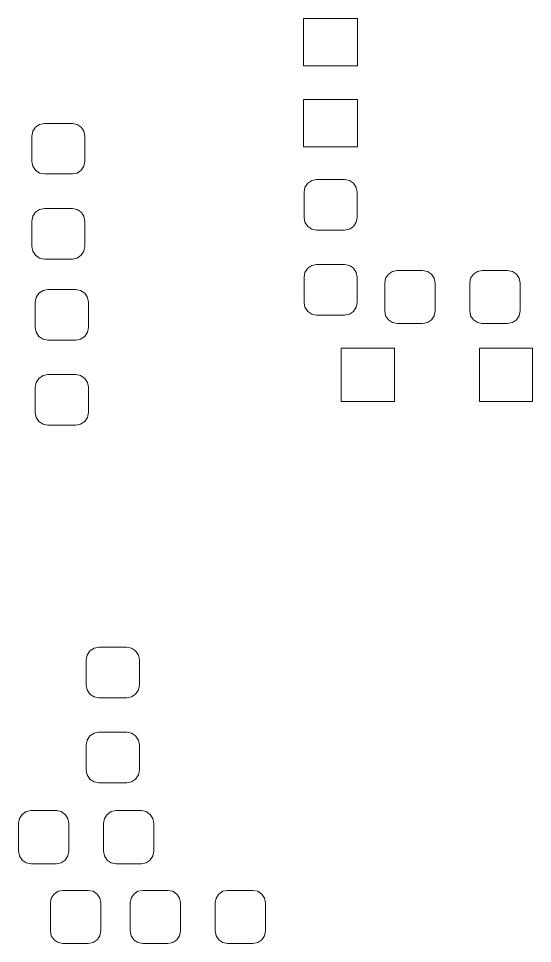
# Model space of a CAD drawing. Header units: millimetres. Extents: x -50 to 46, y -112 to 132.
# Drawn here: x -29.35 to -19.68, y -50.39 to -32.98 of the extents above; entities that cross this region are included whole.
import ezdxf

# ---------------------------------------------------------------- set-up
doc = ezdxf.new("R2010")
doc.units = ezdxf.units.MM
doc.header["$MEASUREMENT"] = 0
doc.layers.add('Layer 1', color=7, linetype='Continuous')

msp = doc.modelspace()

# ---------------------------------------------------------------- linework, layer by layer
at = {"layer": 'Layer 1', "lineweight": 9}
for points, knots in [([(-22.9694, -33.8688), (-22.9694, -33.8688), (-23.9854, -33.8688), (-23.9854, -33.8688), (-23.9854, -33.8688), (-23.9854, -33.8688), (-23.9854, -32.9798), (-23.9854, -32.9798), (-23.9854, -32.9798), (-23.9854, -32.9798), (-22.9694, -32.9798), (-22.9694, -32.9798), (-22.9694, -32.9798), (-22.9694, -32.9798), (-22.9694, -33.8688), (-22.9694, -33.8688)], [0, 0, 0, 0, 0.2, 0.2, 0.2, 0.2, 0.4, 0.4, 0.4, 0.4, 0.6, 0.6, 0.6, 0.6, 1, 1, 1, 1]), ([(-22.9694, -35.3928), (-22.9694, -35.3928), (-23.9854, -35.3928), (-23.9854, -35.3928), (-23.9854, -35.3928), (-23.9854, -35.3928), (-23.9854, -34.5038), (-23.9854, -34.5038), (-23.9854, -34.5038), (-23.9854, -34.5038), (-22.9694, -34.5038), (-22.9694, -34.5038), (-22.9694, -34.5038), (-22.9694, -34.5038), (-22.9694, -35.3928), (-22.9694, -35.3928)], [0, 0, 0, 0, 0.2, 0.2, 0.2, 0.2, 0.4, 0.4, 0.4, 0.4, 0.6, 0.6, 0.6, 0.6, 1, 1, 1, 1]), ([(-28.3388, -34.9559), (-28.3388, -34.9559), (-28.2479, -34.974), (-28.2479, -34.974), (-28.2479, -34.974), (-28.2479, -34.974), (-28.1709, -35.0255), (-28.1709, -35.0255), (-28.1709, -35.0255), (-28.1709, -35.0255), (-28.1194, -35.1025), (-28.1194, -35.1025), (-28.1194, -35.1025), (-28.1194, -35.1025), (-28.1013, -35.1934), (-28.1013, -35.1934), (-28.1013, -35.1934), (-28.1013, -35.1934), (-28.1013, -35.6684), (-28.1013, -35.6684), (-28.1013, -35.6684), (-28.1013, -35.6684), (-28.1194, -35.7593), (-28.1194, -35.7593), (-28.1194, -35.7593), (-28.1194, -35.7593), (-28.1709, -35.8363), (-28.1709, -35.8363), (-28.1709, -35.8363), (-28.1709, -35.8363), (-28.2479, -35.8878), (-28.2479, -35.8878), (-28.2479, -35.8878), (-28.2479, -35.8878), (-28.3388, -35.9059), (-28.3388, -35.9059), (-28.3388, -35.9059), (-28.3388, -35.9059), (-28.8638, -35.9059), (-28.8638, -35.9059), (-28.8638, -35.9059), (-28.8638, -35.9059), (-28.9547, -35.8878), (-28.9547, -35.8878), (-28.9547, -35.8878), (-28.9547, -35.8878), (-29.0317, -35.8363), (-29.0317, -35.8363), (-29.0317, -35.8363), (-29.0317, -35.8363), (-29.0832, -35.7593), (-29.0832, -35.7593), (-29.0832, -35.7593), (-29.0832, -35.7593), (-29.1013, -35.6684), (-29.1013, -35.6684), (-29.1013, -35.6684), (-29.1013, -35.6684), (-29.1013, -35.1934), (-29.1013, -35.1934), (-29.1013, -35.1934), (-29.1013, -35.1934), (-29.0832, -35.1025), (-29.0832, -35.1025), (-29.0832, -35.1025), (-29.0832, -35.1025), (-29.0317, -35.0255), (-29.0317, -35.0255), (-29.0317, -35.0255), (-29.0317, -35.0255), (-28.9547, -34.974), (-28.9547, -34.974), (-28.9547, -34.974), (-28.9547, -34.974), (-28.8638, -34.9559), (-28.8638, -34.9559), (-28.8638, -34.9559), (-28.8638, -34.9559), (-28.3388, -34.9559), (-28.3388, -34.9559)], [0, 0, 0, 0, 0.047619, 0.047619, 0.047619, 0.047619, 0.0952381, 0.0952381, 0.0952381, 0.0952381, 0.1428571, 0.1428571, 0.1428571, 0.1428571, 0.1904762, 0.1904762, 0.1904762, 0.1904762, 0.2380952, 0.2380952, 0.2380952, 0.2380952, 0.2857143, 0.2857143, 0.2857143, 0.2857143, 0.3333333, 0.3333333, 0.3333333, 0.3333333, 0.3809524, 0.3809524, 0.3809524, 0.3809524, 0.4285714, 0.4285714, 0.4285714, 0.4285714, 0.4761905, 0.4761905, 0.4761905, 0.4761905, 0.5238095, 0.5238095, 0.5238095, 0.5238095, 0.5714286, 0.5714286, 0.5714286, 0.5714286, 0.6190476, 0.6190476, 0.6190476, 0.6190476, 0.6666667, 0.6666667, 0.6666667, 0.6666667, 0.7142857, 0.7142857, 0.7142857, 0.7142857, 0.7619048, 0.7619048, 0.7619048, 0.7619048, 0.8095238, 0.8095238, 0.8095238, 0.8095238, 0.8571429, 0.8571429, 0.8571429, 0.8571429, 0.9047619, 0.9047619, 0.9047619, 0.9047619, 1, 1, 1, 1]), ([(-23.2149, -36.0113), (-23.2149, -36.0113), (-23.124, -36.0294), (-23.124, -36.0294), (-23.124, -36.0294), (-23.124, -36.0294), (-23.047, -36.0809), (-23.047, -36.0809), (-23.047, -36.0809), (-23.047, -36.0809), (-22.9955, -36.1579), (-22.9955, -36.1579), (-22.9955, -36.1579), (-22.9955, -36.1579), (-22.9774, -36.2488), (-22.9774, -36.2488), (-22.9774, -36.2488), (-22.9774, -36.2488), (-22.9774, -36.7238), (-22.9774, -36.7238), (-22.9774, -36.7238), (-22.9774, -36.7238), (-22.9955, -36.8147), (-22.9955, -36.8147), (-22.9955, -36.8147), (-22.9955, -36.8147), (-23.047, -36.8917), (-23.047, -36.8917), (-23.047, -36.8917), (-23.047, -36.8917), (-23.124, -36.9432), (-23.124, -36.9432), (-23.124, -36.9432), (-23.124, -36.9432), (-23.2149, -36.9613), (-23.2149, -36.9613), (-23.2149, -36.9613), (-23.2149, -36.9613), (-23.7399, -36.9613), (-23.7399, -36.9613), (-23.7399, -36.9613), (-23.7399, -36.9613), (-23.8308, -36.9432), (-23.8308, -36.9432), (-23.8308, -36.9432), (-23.8308, -36.9432), (-23.9078, -36.8917), (-23.9078, -36.8917), (-23.9078, -36.8917), (-23.9078, -36.8917), (-23.9593, -36.8147), (-23.9593, -36.8147), (-23.9593, -36.8147), (-23.9593, -36.8147), (-23.9774, -36.7238), (-23.9774, -36.7238), (-23.9774, -36.7238), (-23.9774, -36.7238), (-23.9774, -36.2488), (-23.9774, -36.2488), (-23.9774, -36.2488), (-23.9774, -36.2488), (-23.9593, -36.1579), (-23.9593, -36.1579), (-23.9593, -36.1579), (-23.9593, -36.1579), (-23.9078, -36.0809), (-23.9078, -36.0809), (-23.9078, -36.0809), (-23.9078, -36.0809), (-23.8308, -36.0294), (-23.8308, -36.0294), (-23.8308, -36.0294), (-23.8308, -36.0294), (-23.7399, -36.0113), (-23.7399, -36.0113), (-23.7399, -36.0113), (-23.7399, -36.0113), (-23.2149, -36.0113), (-23.2149, -36.0113)], [0, 0, 0, 0, 0.047619, 0.047619, 0.047619, 0.047619, 0.0952381, 0.0952381, 0.0952381, 0.0952381, 0.1428571, 0.1428571, 0.1428571, 0.1428571, 0.1904762, 0.1904762, 0.1904762, 0.1904762, 0.2380952, 0.2380952, 0.2380952, 0.2380952, 0.2857143, 0.2857143, 0.2857143, 0.2857143, 0.3333333, 0.3333333, 0.3333333, 0.3333333, 0.3809524, 0.3809524, 0.3809524, 0.3809524, 0.4285714, 0.4285714, 0.4285714, 0.4285714, 0.4761905, 0.4761905, 0.4761905, 0.4761905, 0.5238095, 0.5238095, 0.5238095, 0.5238095, 0.5714286, 0.5714286, 0.5714286, 0.5714286, 0.6190476, 0.6190476, 0.6190476, 0.6190476, 0.6666667, 0.6666667, 0.6666667, 0.6666667, 0.7142857, 0.7142857, 0.7142857, 0.7142857, 0.7619048, 0.7619048, 0.7619048, 0.7619048, 0.8095238, 0.8095238, 0.8095238, 0.8095238, 0.8571429, 0.8571429, 0.8571429, 0.8571429, 0.9047619, 0.9047619, 0.9047619, 0.9047619, 1, 1, 1, 1]), ([(-28.3388, -36.5559), (-28.3388, -36.5559), (-28.2479, -36.574), (-28.2479, -36.574), (-28.2479, -36.574), (-28.2479, -36.574), (-28.1709, -36.6255), (-28.1709, -36.6255), (-28.1709, -36.6255), (-28.1709, -36.6255), (-28.1194, -36.7025), (-28.1194, -36.7025), (-28.1194, -36.7025), (-28.1194, -36.7025), (-28.1013, -36.7934), (-28.1013, -36.7934), (-28.1013, -36.7934), (-28.1013, -36.7934), (-28.1013, -37.2684), (-28.1013, -37.2684), (-28.1013, -37.2684), (-28.1013, -37.2684), (-28.1194, -37.3593), (-28.1194, -37.3593), (-28.1194, -37.3593), (-28.1194, -37.3593), (-28.1709, -37.4363), (-28.1709, -37.4363), (-28.1709, -37.4363), (-28.1709, -37.4363), (-28.2479, -37.4878), (-28.2479, -37.4878), (-28.2479, -37.4878), (-28.2479, -37.4878), (-28.3388, -37.5059), (-28.3388, -37.5059), (-28.3388, -37.5059), (-28.3388, -37.5059), (-28.8638, -37.5059), (-28.8638, -37.5059), (-28.8638, -37.5059), (-28.8638, -37.5059), (-28.9547, -37.4878), (-28.9547, -37.4878), (-28.9547, -37.4878), (-28.9547, -37.4878), (-29.0317, -37.4363), (-29.0317, -37.4363), (-29.0317, -37.4363), (-29.0317, -37.4363), (-29.0832, -37.3593), (-29.0832, -37.3593), (-29.0832, -37.3593), (-29.0832, -37.3593), (-29.1013, -37.2684), (-29.1013, -37.2684), (-29.1013, -37.2684), (-29.1013, -37.2684), (-29.1013, -36.7934), (-29.1013, -36.7934), (-29.1013, -36.7934), (-29.1013, -36.7934), (-29.0832, -36.7025), (-29.0832, -36.7025), (-29.0832, -36.7025), (-29.0832, -36.7025), (-29.0317, -36.6255), (-29.0317, -36.6255), (-29.0317, -36.6255), (-29.0317, -36.6255), (-28.9547, -36.574), (-28.9547, -36.574), (-28.9547, -36.574), (-28.9547, -36.574), (-28.8638, -36.5559), (-28.8638, -36.5559), (-28.8638, -36.5559), (-28.8638, -36.5559), (-28.3388, -36.5559), (-28.3388, -36.5559)], [0, 0, 0, 0, 0.047619, 0.047619, 0.047619, 0.047619, 0.0952381, 0.0952381, 0.0952381, 0.0952381, 0.1428571, 0.1428571, 0.1428571, 0.1428571, 0.1904762, 0.1904762, 0.1904762, 0.1904762, 0.2380952, 0.2380952, 0.2380952, 0.2380952, 0.2857143, 0.2857143, 0.2857143, 0.2857143, 0.3333333, 0.3333333, 0.3333333, 0.3333333, 0.3809524, 0.3809524, 0.3809524, 0.3809524, 0.4285714, 0.4285714, 0.4285714, 0.4285714, 0.4761905, 0.4761905, 0.4761905, 0.4761905, 0.5238095, 0.5238095, 0.5238095, 0.5238095, 0.5714286, 0.5714286, 0.5714286, 0.5714286, 0.6190476, 0.6190476, 0.6190476, 0.6190476, 0.6666667, 0.6666667, 0.6666667, 0.6666667, 0.7142857, 0.7142857, 0.7142857, 0.7142857, 0.7619048, 0.7619048, 0.7619048, 0.7619048, 0.8095238, 0.8095238, 0.8095238, 0.8095238, 0.8571429, 0.8571429, 0.8571429, 0.8571429, 0.9047619, 0.9047619, 0.9047619, 0.9047619, 1, 1, 1, 1]), ([(-23.2149, -37.6113), (-23.2149, -37.6113), (-23.124, -37.6294), (-23.124, -37.6294), (-23.124, -37.6294), (-23.124, -37.6294), (-23.047, -37.6809), (-23.047, -37.6809), (-23.047, -37.6809), (-23.047, -37.6809), (-22.9955, -37.7579), (-22.9955, -37.7579), (-22.9955, -37.7579), (-22.9955, -37.7579), (-22.9774, -37.8488), (-22.9774, -37.8488), (-22.9774, -37.8488), (-22.9774, -37.8488), (-22.9774, -38.3238), (-22.9774, -38.3238), (-22.9774, -38.3238), (-22.9774, -38.3238), (-22.9955, -38.4147), (-22.9955, -38.4147), (-22.9955, -38.4147), (-22.9955, -38.4147), (-23.047, -38.4917), (-23.047, -38.4917), (-23.047, -38.4917), (-23.047, -38.4917), (-23.124, -38.5432), (-23.124, -38.5432), (-23.124, -38.5432), (-23.124, -38.5432), (-23.2149, -38.5613), (-23.2149, -38.5613), (-23.2149, -38.5613), (-23.2149, -38.5613), (-23.7399, -38.5613), (-23.7399, -38.5613), (-23.7399, -38.5613), (-23.7399, -38.5613), (-23.8308, -38.5432), (-23.8308, -38.5432), (-23.8308, -38.5432), (-23.8308, -38.5432), (-23.9078, -38.4917), (-23.9078, -38.4917), (-23.9078, -38.4917), (-23.9078, -38.4917), (-23.9593, -38.4147), (-23.9593, -38.4147), (-23.9593, -38.4147), (-23.9593, -38.4147), (-23.9774, -38.3238), (-23.9774, -38.3238), (-23.9774, -38.3238), (-23.9774, -38.3238), (-23.9774, -37.8488), (-23.9774, -37.8488), (-23.9774, -37.8488), (-23.9774, -37.8488), (-23.9593, -37.7579), (-23.9593, -37.7579), (-23.9593, -37.7579), (-23.9593, -37.7579), (-23.9078, -37.6809), (-23.9078, -37.6809), (-23.9078, -37.6809), (-23.9078, -37.6809), (-23.8308, -37.6294), (-23.8308, -37.6294), (-23.8308, -37.6294), (-23.8308, -37.6294), (-23.7399, -37.6113), (-23.7399, -37.6113), (-23.7399, -37.6113), (-23.7399, -37.6113), (-23.2149, -37.6113), (-23.2149, -37.6113)], [0, 0, 0, 0, 0.047619, 0.047619, 0.047619, 0.047619, 0.0952381, 0.0952381, 0.0952381, 0.0952381, 0.1428571, 0.1428571, 0.1428571, 0.1428571, 0.1904762, 0.1904762, 0.1904762, 0.1904762, 0.2380952, 0.2380952, 0.2380952, 0.2380952, 0.2857143, 0.2857143, 0.2857143, 0.2857143, 0.3333333, 0.3333333, 0.3333333, 0.3333333, 0.3809524, 0.3809524, 0.3809524, 0.3809524, 0.4285714, 0.4285714, 0.4285714, 0.4285714, 0.4761905, 0.4761905, 0.4761905, 0.4761905, 0.5238095, 0.5238095, 0.5238095, 0.5238095, 0.5714286, 0.5714286, 0.5714286, 0.5714286, 0.6190476, 0.6190476, 0.6190476, 0.6190476, 0.6666667, 0.6666667, 0.6666667, 0.6666667, 0.7142857, 0.7142857, 0.7142857, 0.7142857, 0.7619048, 0.7619048, 0.7619048, 0.7619048, 0.8095238, 0.8095238, 0.8095238, 0.8095238, 0.8571429, 0.8571429, 0.8571429, 0.8571429, 0.9047619, 0.9047619, 0.9047619, 0.9047619, 1, 1, 1, 1]), ([(-22.459, -37.9577), (-22.459, -37.9577), (-22.4409, -37.8668), (-22.4409, -37.8668), (-22.4409, -37.8668), (-22.4409, -37.8668), (-22.3894, -37.7898), (-22.3894, -37.7898), (-22.3894, -37.7898), (-22.3894, -37.7898), (-22.3124, -37.7383), (-22.3124, -37.7383), (-22.3124, -37.7383), (-22.3124, -37.7383), (-22.2215, -37.7202), (-22.2215, -37.7202), (-22.2215, -37.7202), (-22.2215, -37.7202), (-21.7465, -37.7202), (-21.7465, -37.7202), (-21.7465, -37.7202), (-21.7465, -37.7202), (-21.6556, -37.7383), (-21.6556, -37.7383), (-21.6556, -37.7383), (-21.6556, -37.7383), (-21.5786, -37.7898), (-21.5786, -37.7898), (-21.5786, -37.7898), (-21.5786, -37.7898), (-21.5271, -37.8668), (-21.5271, -37.8668), (-21.5271, -37.8668), (-21.5271, -37.8668), (-21.509, -37.9577), (-21.509, -37.9577), (-21.509, -37.9577), (-21.509, -37.9577), (-21.509, -38.4827), (-21.509, -38.4827), (-21.509, -38.4827), (-21.509, -38.4827), (-21.5271, -38.5736), (-21.5271, -38.5736), (-21.5271, -38.5736), (-21.5271, -38.5736), (-21.5786, -38.6506), (-21.5786, -38.6506), (-21.5786, -38.6506), (-21.5786, -38.6506), (-21.6556, -38.7021), (-21.6556, -38.7021), (-21.6556, -38.7021), (-21.6556, -38.7021), (-21.7465, -38.7202), (-21.7465, -38.7202), (-21.7465, -38.7202), (-21.7465, -38.7202), (-22.2215, -38.7202), (-22.2215, -38.7202), (-22.2215, -38.7202), (-22.2215, -38.7202), (-22.3124, -38.7021), (-22.3124, -38.7021), (-22.3124, -38.7021), (-22.3124, -38.7021), (-22.3894, -38.6506), (-22.3894, -38.6506), (-22.3894, -38.6506), (-22.3894, -38.6506), (-22.4409, -38.5736), (-22.4409, -38.5736), (-22.4409, -38.5736), (-22.4409, -38.5736), (-22.459, -38.4827), (-22.459, -38.4827), (-22.459, -38.4827), (-22.459, -38.4827), (-22.459, -37.9577), (-22.459, -37.9577)], [0, 0, 0, 0, 0.047619, 0.047619, 0.047619, 0.047619, 0.0952381, 0.0952381, 0.0952381, 0.0952381, 0.1428571, 0.1428571, 0.1428571, 0.1428571, 0.1904762, 0.1904762, 0.1904762, 0.1904762, 0.2380952, 0.2380952, 0.2380952, 0.2380952, 0.2857143, 0.2857143, 0.2857143, 0.2857143, 0.3333333, 0.3333333, 0.3333333, 0.3333333, 0.3809524, 0.3809524, 0.3809524, 0.3809524, 0.4285714, 0.4285714, 0.4285714, 0.4285714, 0.4761905, 0.4761905, 0.4761905, 0.4761905, 0.5238095, 0.5238095, 0.5238095, 0.5238095, 0.5714286, 0.5714286, 0.5714286, 0.5714286, 0.6190476, 0.6190476, 0.6190476, 0.6190476, 0.6666667, 0.6666667, 0.6666667, 0.6666667, 0.7142857, 0.7142857, 0.7142857, 0.7142857, 0.7619048, 0.7619048, 0.7619048, 0.7619048, 0.8095238, 0.8095238, 0.8095238, 0.8095238, 0.8571429, 0.8571429, 0.8571429, 0.8571429, 0.9047619, 0.9047619, 0.9047619, 0.9047619, 1, 1, 1, 1]), ([(-20.859, -37.9577), (-20.859, -37.9577), (-20.8409, -37.8668), (-20.8409, -37.8668), (-20.8409, -37.8668), (-20.8409, -37.8668), (-20.7894, -37.7898), (-20.7894, -37.7898), (-20.7894, -37.7898), (-20.7894, -37.7898), (-20.7124, -37.7383), (-20.7124, -37.7383), (-20.7124, -37.7383), (-20.7124, -37.7383), (-20.6215, -37.7202), (-20.6215, -37.7202), (-20.6215, -37.7202), (-20.6215, -37.7202), (-20.1465, -37.7202), (-20.1465, -37.7202), (-20.1465, -37.7202), (-20.1465, -37.7202), (-20.0556, -37.7383), (-20.0556, -37.7383), (-20.0556, -37.7383), (-20.0556, -37.7383), (-19.9786, -37.7898), (-19.9786, -37.7898), (-19.9786, -37.7898), (-19.9786, -37.7898), (-19.9271, -37.8668), (-19.9271, -37.8668), (-19.9271, -37.8668), (-19.9271, -37.8668), (-19.909, -37.9577), (-19.909, -37.9577), (-19.909, -37.9577), (-19.909, -37.9577), (-19.909, -38.4827), (-19.909, -38.4827), (-19.909, -38.4827), (-19.909, -38.4827), (-19.9271, -38.5736), (-19.9271, -38.5736), (-19.9271, -38.5736), (-19.9271, -38.5736), (-19.9786, -38.6506), (-19.9786, -38.6506), (-19.9786, -38.6506), (-19.9786, -38.6506), (-20.0556, -38.7021), (-20.0556, -38.7021), (-20.0556, -38.7021), (-20.0556, -38.7021), (-20.1465, -38.7202), (-20.1465, -38.7202), (-20.1465, -38.7202), (-20.1465, -38.7202), (-20.6215, -38.7202), (-20.6215, -38.7202), (-20.6215, -38.7202), (-20.6215, -38.7202), (-20.7124, -38.7021), (-20.7124, -38.7021), (-20.7124, -38.7021), (-20.7124, -38.7021), (-20.7894, -38.6506), (-20.7894, -38.6506), (-20.7894, -38.6506), (-20.7894, -38.6506), (-20.8409, -38.5736), (-20.8409, -38.5736), (-20.8409, -38.5736), (-20.8409, -38.5736), (-20.859, -38.4827), (-20.859, -38.4827), (-20.859, -38.4827), (-20.859, -38.4827), (-20.859, -37.9577), (-20.859, -37.9577)], [0, 0, 0, 0, 0.047619, 0.047619, 0.047619, 0.047619, 0.0952381, 0.0952381, 0.0952381, 0.0952381, 0.1428571, 0.1428571, 0.1428571, 0.1428571, 0.1904762, 0.1904762, 0.1904762, 0.1904762, 0.2380952, 0.2380952, 0.2380952, 0.2380952, 0.2857143, 0.2857143, 0.2857143, 0.2857143, 0.3333333, 0.3333333, 0.3333333, 0.3333333, 0.3809524, 0.3809524, 0.3809524, 0.3809524, 0.4285714, 0.4285714, 0.4285714, 0.4285714, 0.4761905, 0.4761905, 0.4761905, 0.4761905, 0.5238095, 0.5238095, 0.5238095, 0.5238095, 0.5714286, 0.5714286, 0.5714286, 0.5714286, 0.6190476, 0.6190476, 0.6190476, 0.6190476, 0.6666667, 0.6666667, 0.6666667, 0.6666667, 0.7142857, 0.7142857, 0.7142857, 0.7142857, 0.7619048, 0.7619048, 0.7619048, 0.7619048, 0.8095238, 0.8095238, 0.8095238, 0.8095238, 0.8571429, 0.8571429, 0.8571429, 0.8571429, 0.9047619, 0.9047619, 0.9047619, 0.9047619, 1, 1, 1, 1]), ([(-28.7993, -39.0317), (-28.7993, -39.0317), (-28.8902, -39.0136), (-28.8902, -39.0136), (-28.8902, -39.0136), (-28.8902, -39.0136), (-28.9672, -38.9621), (-28.9672, -38.9621), (-28.9672, -38.9621), (-28.9672, -38.9621), (-29.0187, -38.8851), (-29.0187, -38.8851), (-29.0187, -38.8851), (-29.0187, -38.8851), (-29.0368, -38.7942), (-29.0368, -38.7942), (-29.0368, -38.7942), (-29.0368, -38.7942), (-29.0368, -38.3192), (-29.0368, -38.3192), (-29.0368, -38.3192), (-29.0368, -38.3192), (-29.0187, -38.2283), (-29.0187, -38.2283), (-29.0187, -38.2283), (-29.0187, -38.2283), (-28.9672, -38.1513), (-28.9672, -38.1513), (-28.9672, -38.1513), (-28.9672, -38.1513), (-28.8902, -38.0998), (-28.8902, -38.0998), (-28.8902, -38.0998), (-28.8902, -38.0998), (-28.7993, -38.0817), (-28.7993, -38.0817), (-28.7993, -38.0817), (-28.7993, -38.0817), (-28.2743, -38.0817), (-28.2743, -38.0817), (-28.2743, -38.0817), (-28.2743, -38.0817), (-28.1834, -38.0998), (-28.1834, -38.0998), (-28.1834, -38.0998), (-28.1834, -38.0998), (-28.1064, -38.1513), (-28.1064, -38.1513), (-28.1064, -38.1513), (-28.1064, -38.1513), (-28.0549, -38.2283), (-28.0549, -38.2283), (-28.0549, -38.2283), (-28.0549, -38.2283), (-28.0368, -38.3192), (-28.0368, -38.3192), (-28.0368, -38.3192), (-28.0368, -38.3192), (-28.0368, -38.7942), (-28.0368, -38.7942), (-28.0368, -38.7942), (-28.0368, -38.7942), (-28.0549, -38.8851), (-28.0549, -38.8851), (-28.0549, -38.8851), (-28.0549, -38.8851), (-28.1064, -38.9621), (-28.1064, -38.9621), (-28.1064, -38.9621), (-28.1064, -38.9621), (-28.1834, -39.0136), (-28.1834, -39.0136), (-28.1834, -39.0136), (-28.1834, -39.0136), (-28.2743, -39.0317), (-28.2743, -39.0317), (-28.2743, -39.0317), (-28.2743, -39.0317), (-28.7993, -39.0317), (-28.7993, -39.0317)], [0, 0, 0, 0, 0.047619, 0.047619, 0.047619, 0.047619, 0.0952381, 0.0952381, 0.0952381, 0.0952381, 0.1428571, 0.1428571, 0.1428571, 0.1428571, 0.1904762, 0.1904762, 0.1904762, 0.1904762, 0.2380952, 0.2380952, 0.2380952, 0.2380952, 0.2857143, 0.2857143, 0.2857143, 0.2857143, 0.3333333, 0.3333333, 0.3333333, 0.3333333, 0.3809524, 0.3809524, 0.3809524, 0.3809524, 0.4285714, 0.4285714, 0.4285714, 0.4285714, 0.4761905, 0.4761905, 0.4761905, 0.4761905, 0.5238095, 0.5238095, 0.5238095, 0.5238095, 0.5714286, 0.5714286, 0.5714286, 0.5714286, 0.6190476, 0.6190476, 0.6190476, 0.6190476, 0.6666667, 0.6666667, 0.6666667, 0.6666667, 0.7142857, 0.7142857, 0.7142857, 0.7142857, 0.7619048, 0.7619048, 0.7619048, 0.7619048, 0.8095238, 0.8095238, 0.8095238, 0.8095238, 0.8571429, 0.8571429, 0.8571429, 0.8571429, 0.9047619, 0.9047619, 0.9047619, 0.9047619, 1, 1, 1, 1]), ([(-22.2775, -39.1859), (-22.2775, -39.1859), (-22.2775, -40.1867), (-22.2775, -40.1867), (-22.2775, -40.1867), (-22.2775, -40.1867), (-23.2783, -40.1867), (-23.2783, -40.1867), (-23.2783, -40.1867), (-23.2783, -40.1867), (-23.2783, -39.1859), (-23.2783, -39.1859), (-23.2783, -39.1859), (-23.2783, -39.1859), (-22.2775, -39.1859), (-22.2775, -39.1859)], [0, 0, 0, 0, 0.2, 0.2, 0.2, 0.2, 0.4, 0.4, 0.4, 0.4, 0.6, 0.6, 0.6, 0.6, 1, 1, 1, 1]), ([(-19.6765, -39.1859), (-19.6765, -39.1859), (-19.6765, -40.1867), (-19.6765, -40.1867), (-19.6765, -40.1867), (-19.6765, -40.1867), (-20.6773, -40.1867), (-20.6773, -40.1867), (-20.6773, -40.1867), (-20.6773, -40.1867), (-20.6773, -39.1859), (-20.6773, -39.1859), (-20.6773, -39.1859), (-20.6773, -39.1859), (-19.6765, -39.1859), (-19.6765, -39.1859)], [0, 0, 0, 0, 0.2, 0.2, 0.2, 0.2, 0.4, 0.4, 0.4, 0.4, 0.6, 0.6, 0.6, 0.6, 1, 1, 1, 1]), ([(-28.7993, -40.6317), (-28.7993, -40.6317), (-28.8902, -40.6136), (-28.8902, -40.6136), (-28.8902, -40.6136), (-28.8902, -40.6136), (-28.9672, -40.5621), (-28.9672, -40.5621), (-28.9672, -40.5621), (-28.9672, -40.5621), (-29.0187, -40.4851), (-29.0187, -40.4851), (-29.0187, -40.4851), (-29.0187, -40.4851), (-29.0368, -40.3942), (-29.0368, -40.3942), (-29.0368, -40.3942), (-29.0368, -40.3942), (-29.0368, -39.9192), (-29.0368, -39.9192), (-29.0368, -39.9192), (-29.0368, -39.9192), (-29.0187, -39.8283), (-29.0187, -39.8283), (-29.0187, -39.8283), (-29.0187, -39.8283), (-28.9672, -39.7513), (-28.9672, -39.7513), (-28.9672, -39.7513), (-28.9672, -39.7513), (-28.8902, -39.6998), (-28.8902, -39.6998), (-28.8902, -39.6998), (-28.8902, -39.6998), (-28.7993, -39.6817), (-28.7993, -39.6817), (-28.7993, -39.6817), (-28.7993, -39.6817), (-28.2743, -39.6817), (-28.2743, -39.6817), (-28.2743, -39.6817), (-28.2743, -39.6817), (-28.1834, -39.6998), (-28.1834, -39.6998), (-28.1834, -39.6998), (-28.1834, -39.6998), (-28.1064, -39.7513), (-28.1064, -39.7513), (-28.1064, -39.7513), (-28.1064, -39.7513), (-28.0549, -39.8283), (-28.0549, -39.8283), (-28.0549, -39.8283), (-28.0549, -39.8283), (-28.0368, -39.9192), (-28.0368, -39.9192), (-28.0368, -39.9192), (-28.0368, -39.9192), (-28.0368, -40.3942), (-28.0368, -40.3942), (-28.0368, -40.3942), (-28.0368, -40.3942), (-28.0549, -40.4851), (-28.0549, -40.4851), (-28.0549, -40.4851), (-28.0549, -40.4851), (-28.1064, -40.5621), (-28.1064, -40.5621), (-28.1064, -40.5621), (-28.1064, -40.5621), (-28.1834, -40.6136), (-28.1834, -40.6136), (-28.1834, -40.6136), (-28.1834, -40.6136), (-28.2743, -40.6317), (-28.2743, -40.6317), (-28.2743, -40.6317), (-28.2743, -40.6317), (-28.7993, -40.6317), (-28.7993, -40.6317)], [0, 0, 0, 0, 0.047619, 0.047619, 0.047619, 0.047619, 0.0952381, 0.0952381, 0.0952381, 0.0952381, 0.1428571, 0.1428571, 0.1428571, 0.1428571, 0.1904762, 0.1904762, 0.1904762, 0.1904762, 0.2380952, 0.2380952, 0.2380952, 0.2380952, 0.2857143, 0.2857143, 0.2857143, 0.2857143, 0.3333333, 0.3333333, 0.3333333, 0.3333333, 0.3809524, 0.3809524, 0.3809524, 0.3809524, 0.4285714, 0.4285714, 0.4285714, 0.4285714, 0.4761905, 0.4761905, 0.4761905, 0.4761905, 0.5238095, 0.5238095, 0.5238095, 0.5238095, 0.5714286, 0.5714286, 0.5714286, 0.5714286, 0.6190476, 0.6190476, 0.6190476, 0.6190476, 0.6666667, 0.6666667, 0.6666667, 0.6666667, 0.7142857, 0.7142857, 0.7142857, 0.7142857, 0.7619048, 0.7619048, 0.7619048, 0.7619048, 0.8095238, 0.8095238, 0.8095238, 0.8095238, 0.8571429, 0.8571429, 0.8571429, 0.8571429, 0.9047619, 0.9047619, 0.9047619, 0.9047619, 1, 1, 1, 1]), ([(-27.3149, -44.8113), (-27.3149, -44.8113), (-27.224, -44.8294), (-27.224, -44.8294), (-27.224, -44.8294), (-27.224, -44.8294), (-27.147, -44.8809), (-27.147, -44.8809), (-27.147, -44.8809), (-27.147, -44.8809), (-27.0955, -44.9579), (-27.0955, -44.9579), (-27.0955, -44.9579), (-27.0955, -44.9579), (-27.0774, -45.0488), (-27.0774, -45.0488), (-27.0774, -45.0488), (-27.0774, -45.0488), (-27.0774, -45.5238), (-27.0774, -45.5238), (-27.0774, -45.5238), (-27.0774, -45.5238), (-27.0955, -45.6147), (-27.0955, -45.6147), (-27.0955, -45.6147), (-27.0955, -45.6147), (-27.147, -45.6917), (-27.147, -45.6917), (-27.147, -45.6917), (-27.147, -45.6917), (-27.224, -45.7432), (-27.224, -45.7432), (-27.224, -45.7432), (-27.224, -45.7432), (-27.3149, -45.7613), (-27.3149, -45.7613), (-27.3149, -45.7613), (-27.3149, -45.7613), (-27.8399, -45.7613), (-27.8399, -45.7613), (-27.8399, -45.7613), (-27.8399, -45.7613), (-27.9308, -45.7432), (-27.9308, -45.7432), (-27.9308, -45.7432), (-27.9308, -45.7432), (-28.0078, -45.6917), (-28.0078, -45.6917), (-28.0078, -45.6917), (-28.0078, -45.6917), (-28.0593, -45.6147), (-28.0593, -45.6147), (-28.0593, -45.6147), (-28.0593, -45.6147), (-28.0774, -45.5238), (-28.0774, -45.5238), (-28.0774, -45.5238), (-28.0774, -45.5238), (-28.0774, -45.0488), (-28.0774, -45.0488), (-28.0774, -45.0488), (-28.0774, -45.0488), (-28.0593, -44.9579), (-28.0593, -44.9579), (-28.0593, -44.9579), (-28.0593, -44.9579), (-28.0078, -44.8809), (-28.0078, -44.8809), (-28.0078, -44.8809), (-28.0078, -44.8809), (-27.9308, -44.8294), (-27.9308, -44.8294), (-27.9308, -44.8294), (-27.9308, -44.8294), (-27.8399, -44.8113), (-27.8399, -44.8113), (-27.8399, -44.8113), (-27.8399, -44.8113), (-27.3149, -44.8113), (-27.3149, -44.8113)], [0, 0, 0, 0, 0.047619, 0.047619, 0.047619, 0.047619, 0.0952381, 0.0952381, 0.0952381, 0.0952381, 0.1428571, 0.1428571, 0.1428571, 0.1428571, 0.1904762, 0.1904762, 0.1904762, 0.1904762, 0.2380952, 0.2380952, 0.2380952, 0.2380952, 0.2857143, 0.2857143, 0.2857143, 0.2857143, 0.3333333, 0.3333333, 0.3333333, 0.3333333, 0.3809524, 0.3809524, 0.3809524, 0.3809524, 0.4285714, 0.4285714, 0.4285714, 0.4285714, 0.4761905, 0.4761905, 0.4761905, 0.4761905, 0.5238095, 0.5238095, 0.5238095, 0.5238095, 0.5714286, 0.5714286, 0.5714286, 0.5714286, 0.6190476, 0.6190476, 0.6190476, 0.6190476, 0.6666667, 0.6666667, 0.6666667, 0.6666667, 0.7142857, 0.7142857, 0.7142857, 0.7142857, 0.7619048, 0.7619048, 0.7619048, 0.7619048, 0.8095238, 0.8095238, 0.8095238, 0.8095238, 0.8571429, 0.8571429, 0.8571429, 0.8571429, 0.9047619, 0.9047619, 0.9047619, 0.9047619, 1, 1, 1, 1]), ([(-27.3149, -46.4113), (-27.3149, -46.4113), (-27.224, -46.4294), (-27.224, -46.4294), (-27.224, -46.4294), (-27.224, -46.4294), (-27.147, -46.4809), (-27.147, -46.4809), (-27.147, -46.4809), (-27.147, -46.4809), (-27.0955, -46.5579), (-27.0955, -46.5579), (-27.0955, -46.5579), (-27.0955, -46.5579), (-27.0774, -46.6488), (-27.0774, -46.6488), (-27.0774, -46.6488), (-27.0774, -46.6488), (-27.0774, -47.1238), (-27.0774, -47.1238), (-27.0774, -47.1238), (-27.0774, -47.1238), (-27.0955, -47.2147), (-27.0955, -47.2147), (-27.0955, -47.2147), (-27.0955, -47.2147), (-27.147, -47.2917), (-27.147, -47.2917), (-27.147, -47.2917), (-27.147, -47.2917), (-27.224, -47.3432), (-27.224, -47.3432), (-27.224, -47.3432), (-27.224, -47.3432), (-27.3149, -47.3613), (-27.3149, -47.3613), (-27.3149, -47.3613), (-27.3149, -47.3613), (-27.8399, -47.3613), (-27.8399, -47.3613), (-27.8399, -47.3613), (-27.8399, -47.3613), (-27.9308, -47.3432), (-27.9308, -47.3432), (-27.9308, -47.3432), (-27.9308, -47.3432), (-28.0078, -47.2917), (-28.0078, -47.2917), (-28.0078, -47.2917), (-28.0078, -47.2917), (-28.0593, -47.2147), (-28.0593, -47.2147), (-28.0593, -47.2147), (-28.0593, -47.2147), (-28.0774, -47.1238), (-28.0774, -47.1238), (-28.0774, -47.1238), (-28.0774, -47.1238), (-28.0774, -46.6488), (-28.0774, -46.6488), (-28.0774, -46.6488), (-28.0774, -46.6488), (-28.0593, -46.5579), (-28.0593, -46.5579), (-28.0593, -46.5579), (-28.0593, -46.5579), (-28.0078, -46.4809), (-28.0078, -46.4809), (-28.0078, -46.4809), (-28.0078, -46.4809), (-27.9308, -46.4294), (-27.9308, -46.4294), (-27.9308, -46.4294), (-27.9308, -46.4294), (-27.8399, -46.4113), (-27.8399, -46.4113), (-27.8399, -46.4113), (-27.8399, -46.4113), (-27.3149, -46.4113), (-27.3149, -46.4113)], [0, 0, 0, 0, 0.047619, 0.047619, 0.047619, 0.047619, 0.0952381, 0.0952381, 0.0952381, 0.0952381, 0.1428571, 0.1428571, 0.1428571, 0.1428571, 0.1904762, 0.1904762, 0.1904762, 0.1904762, 0.2380952, 0.2380952, 0.2380952, 0.2380952, 0.2857143, 0.2857143, 0.2857143, 0.2857143, 0.3333333, 0.3333333, 0.3333333, 0.3333333, 0.3809524, 0.3809524, 0.3809524, 0.3809524, 0.4285714, 0.4285714, 0.4285714, 0.4285714, 0.4761905, 0.4761905, 0.4761905, 0.4761905, 0.5238095, 0.5238095, 0.5238095, 0.5238095, 0.5714286, 0.5714286, 0.5714286, 0.5714286, 0.6190476, 0.6190476, 0.6190476, 0.6190476, 0.6666667, 0.6666667, 0.6666667, 0.6666667, 0.7142857, 0.7142857, 0.7142857, 0.7142857, 0.7619048, 0.7619048, 0.7619048, 0.7619048, 0.8095238, 0.8095238, 0.8095238, 0.8095238, 0.8571429, 0.8571429, 0.8571429, 0.8571429, 0.9047619, 0.9047619, 0.9047619, 0.9047619, 1, 1, 1, 1]), ([(-29.3524, -48.1238), (-29.3524, -48.1238), (-29.3343, -48.0329), (-29.3343, -48.0329), (-29.3343, -48.0329), (-29.3343, -48.0329), (-29.2828, -47.9559), (-29.2828, -47.9559), (-29.2828, -47.9559), (-29.2828, -47.9559), (-29.2058, -47.9044), (-29.2058, -47.9044), (-29.2058, -47.9044), (-29.2058, -47.9044), (-29.1149, -47.8863), (-29.1149, -47.8863), (-29.1149, -47.8863), (-29.1149, -47.8863), (-28.6399, -47.8863), (-28.6399, -47.8863), (-28.6399, -47.8863), (-28.6399, -47.8863), (-28.549, -47.9044), (-28.549, -47.9044), (-28.549, -47.9044), (-28.549, -47.9044), (-28.472, -47.9559), (-28.472, -47.9559), (-28.472, -47.9559), (-28.472, -47.9559), (-28.4205, -48.0329), (-28.4205, -48.0329), (-28.4205, -48.0329), (-28.4205, -48.0329), (-28.4024, -48.1238), (-28.4024, -48.1238), (-28.4024, -48.1238), (-28.4024, -48.1238), (-28.4024, -48.6488), (-28.4024, -48.6488), (-28.4024, -48.6488), (-28.4024, -48.6488), (-28.4205, -48.7397), (-28.4205, -48.7397), (-28.4205, -48.7397), (-28.4205, -48.7397), (-28.472, -48.8167), (-28.472, -48.8167), (-28.472, -48.8167), (-28.472, -48.8167), (-28.549, -48.8682), (-28.549, -48.8682), (-28.549, -48.8682), (-28.549, -48.8682), (-28.6399, -48.8863), (-28.6399, -48.8863), (-28.6399, -48.8863), (-28.6399, -48.8863), (-29.1149, -48.8863), (-29.1149, -48.8863), (-29.1149, -48.8863), (-29.1149, -48.8863), (-29.2058, -48.8682), (-29.2058, -48.8682), (-29.2058, -48.8682), (-29.2058, -48.8682), (-29.2828, -48.8167), (-29.2828, -48.8167), (-29.2828, -48.8167), (-29.2828, -48.8167), (-29.3343, -48.7397), (-29.3343, -48.7397), (-29.3343, -48.7397), (-29.3343, -48.7397), (-29.3524, -48.6488), (-29.3524, -48.6488), (-29.3524, -48.6488), (-29.3524, -48.6488), (-29.3524, -48.1238), (-29.3524, -48.1238)], [0, 0, 0, 0, 0.047619, 0.047619, 0.047619, 0.047619, 0.0952381, 0.0952381, 0.0952381, 0.0952381, 0.1428571, 0.1428571, 0.1428571, 0.1428571, 0.1904762, 0.1904762, 0.1904762, 0.1904762, 0.2380952, 0.2380952, 0.2380952, 0.2380952, 0.2857143, 0.2857143, 0.2857143, 0.2857143, 0.3333333, 0.3333333, 0.3333333, 0.3333333, 0.3809524, 0.3809524, 0.3809524, 0.3809524, 0.4285714, 0.4285714, 0.4285714, 0.4285714, 0.4761905, 0.4761905, 0.4761905, 0.4761905, 0.5238095, 0.5238095, 0.5238095, 0.5238095, 0.5714286, 0.5714286, 0.5714286, 0.5714286, 0.6190476, 0.6190476, 0.6190476, 0.6190476, 0.6666667, 0.6666667, 0.6666667, 0.6666667, 0.7142857, 0.7142857, 0.7142857, 0.7142857, 0.7619048, 0.7619048, 0.7619048, 0.7619048, 0.8095238, 0.8095238, 0.8095238, 0.8095238, 0.8571429, 0.8571429, 0.8571429, 0.8571429, 0.9047619, 0.9047619, 0.9047619, 0.9047619, 1, 1, 1, 1]), ([(-27.7524, -48.1238), (-27.7524, -48.1238), (-27.7343, -48.0329), (-27.7343, -48.0329), (-27.7343, -48.0329), (-27.7343, -48.0329), (-27.6828, -47.9559), (-27.6828, -47.9559), (-27.6828, -47.9559), (-27.6828, -47.9559), (-27.6058, -47.9044), (-27.6058, -47.9044), (-27.6058, -47.9044), (-27.6058, -47.9044), (-27.5149, -47.8863), (-27.5149, -47.8863), (-27.5149, -47.8863), (-27.5149, -47.8863), (-27.0399, -47.8863), (-27.0399, -47.8863), (-27.0399, -47.8863), (-27.0399, -47.8863), (-26.949, -47.9044), (-26.949, -47.9044), (-26.949, -47.9044), (-26.949, -47.9044), (-26.872, -47.9559), (-26.872, -47.9559), (-26.872, -47.9559), (-26.872, -47.9559), (-26.8205, -48.0329), (-26.8205, -48.0329), (-26.8205, -48.0329), (-26.8205, -48.0329), (-26.8024, -48.1238), (-26.8024, -48.1238), (-26.8024, -48.1238), (-26.8024, -48.1238), (-26.8024, -48.6488), (-26.8024, -48.6488), (-26.8024, -48.6488), (-26.8024, -48.6488), (-26.8205, -48.7397), (-26.8205, -48.7397), (-26.8205, -48.7397), (-26.8205, -48.7397), (-26.872, -48.8167), (-26.872, -48.8167), (-26.872, -48.8167), (-26.872, -48.8167), (-26.949, -48.8682), (-26.949, -48.8682), (-26.949, -48.8682), (-26.949, -48.8682), (-27.0399, -48.8863), (-27.0399, -48.8863), (-27.0399, -48.8863), (-27.0399, -48.8863), (-27.5149, -48.8863), (-27.5149, -48.8863), (-27.5149, -48.8863), (-27.5149, -48.8863), (-27.6058, -48.8682), (-27.6058, -48.8682), (-27.6058, -48.8682), (-27.6058, -48.8682), (-27.6828, -48.8167), (-27.6828, -48.8167), (-27.6828, -48.8167), (-27.6828, -48.8167), (-27.7343, -48.7397), (-27.7343, -48.7397), (-27.7343, -48.7397), (-27.7343, -48.7397), (-27.7524, -48.6488), (-27.7524, -48.6488), (-27.7524, -48.6488), (-27.7524, -48.6488), (-27.7524, -48.1238), (-27.7524, -48.1238)], [0, 0, 0, 0, 0.047619, 0.047619, 0.047619, 0.047619, 0.0952381, 0.0952381, 0.0952381, 0.0952381, 0.1428571, 0.1428571, 0.1428571, 0.1428571, 0.1904762, 0.1904762, 0.1904762, 0.1904762, 0.2380952, 0.2380952, 0.2380952, 0.2380952, 0.2857143, 0.2857143, 0.2857143, 0.2857143, 0.3333333, 0.3333333, 0.3333333, 0.3333333, 0.3809524, 0.3809524, 0.3809524, 0.3809524, 0.4285714, 0.4285714, 0.4285714, 0.4285714, 0.4761905, 0.4761905, 0.4761905, 0.4761905, 0.5238095, 0.5238095, 0.5238095, 0.5238095, 0.5714286, 0.5714286, 0.5714286, 0.5714286, 0.6190476, 0.6190476, 0.6190476, 0.6190476, 0.6666667, 0.6666667, 0.6666667, 0.6666667, 0.7142857, 0.7142857, 0.7142857, 0.7142857, 0.7619048, 0.7619048, 0.7619048, 0.7619048, 0.8095238, 0.8095238, 0.8095238, 0.8095238, 0.8571429, 0.8571429, 0.8571429, 0.8571429, 0.9047619, 0.9047619, 0.9047619, 0.9047619, 1, 1, 1, 1]), ([(-28.7524, -49.6238), (-28.7524, -49.6238), (-28.7343, -49.5329), (-28.7343, -49.5329), (-28.7343, -49.5329), (-28.7343, -49.5329), (-28.6828, -49.4559), (-28.6828, -49.4559), (-28.6828, -49.4559), (-28.6828, -49.4559), (-28.6058, -49.4044), (-28.6058, -49.4044), (-28.6058, -49.4044), (-28.6058, -49.4044), (-28.5149, -49.3863), (-28.5149, -49.3863), (-28.5149, -49.3863), (-28.5149, -49.3863), (-28.0399, -49.3863), (-28.0399, -49.3863), (-28.0399, -49.3863), (-28.0399, -49.3863), (-27.949, -49.4044), (-27.949, -49.4044), (-27.949, -49.4044), (-27.949, -49.4044), (-27.872, -49.4559), (-27.872, -49.4559), (-27.872, -49.4559), (-27.872, -49.4559), (-27.8205, -49.5329), (-27.8205, -49.5329), (-27.8205, -49.5329), (-27.8205, -49.5329), (-27.8024, -49.6238), (-27.8024, -49.6238), (-27.8024, -49.6238), (-27.8024, -49.6238), (-27.8024, -50.1488), (-27.8024, -50.1488), (-27.8024, -50.1488), (-27.8024, -50.1488), (-27.8205, -50.2397), (-27.8205, -50.2397), (-27.8205, -50.2397), (-27.8205, -50.2397), (-27.872, -50.3167), (-27.872, -50.3167), (-27.872, -50.3167), (-27.872, -50.3167), (-27.949, -50.3682), (-27.949, -50.3682), (-27.949, -50.3682), (-27.949, -50.3682), (-28.0399, -50.3863), (-28.0399, -50.3863), (-28.0399, -50.3863), (-28.0399, -50.3863), (-28.5149, -50.3863), (-28.5149, -50.3863), (-28.5149, -50.3863), (-28.5149, -50.3863), (-28.6058, -50.3682), (-28.6058, -50.3682), (-28.6058, -50.3682), (-28.6058, -50.3682), (-28.6828, -50.3167), (-28.6828, -50.3167), (-28.6828, -50.3167), (-28.6828, -50.3167), (-28.7343, -50.2397), (-28.7343, -50.2397), (-28.7343, -50.2397), (-28.7343, -50.2397), (-28.7524, -50.1488), (-28.7524, -50.1488), (-28.7524, -50.1488), (-28.7524, -50.1488), (-28.7524, -49.6238), (-28.7524, -49.6238)], [0, 0, 0, 0, 0.047619, 0.047619, 0.047619, 0.047619, 0.0952381, 0.0952381, 0.0952381, 0.0952381, 0.1428571, 0.1428571, 0.1428571, 0.1428571, 0.1904762, 0.1904762, 0.1904762, 0.1904762, 0.2380952, 0.2380952, 0.2380952, 0.2380952, 0.2857143, 0.2857143, 0.2857143, 0.2857143, 0.3333333, 0.3333333, 0.3333333, 0.3333333, 0.3809524, 0.3809524, 0.3809524, 0.3809524, 0.4285714, 0.4285714, 0.4285714, 0.4285714, 0.4761905, 0.4761905, 0.4761905, 0.4761905, 0.5238095, 0.5238095, 0.5238095, 0.5238095, 0.5714286, 0.5714286, 0.5714286, 0.5714286, 0.6190476, 0.6190476, 0.6190476, 0.6190476, 0.6666667, 0.6666667, 0.6666667, 0.6666667, 0.7142857, 0.7142857, 0.7142857, 0.7142857, 0.7619048, 0.7619048, 0.7619048, 0.7619048, 0.8095238, 0.8095238, 0.8095238, 0.8095238, 0.8571429, 0.8571429, 0.8571429, 0.8571429, 0.9047619, 0.9047619, 0.9047619, 0.9047619, 1, 1, 1, 1]), ([(-26.3024, -50.1488), (-26.3024, -50.1488), (-26.3205, -50.2397), (-26.3205, -50.2397), (-26.3205, -50.2397), (-26.3205, -50.2397), (-26.372, -50.3167), (-26.372, -50.3167), (-26.372, -50.3167), (-26.372, -50.3167), (-26.449, -50.3682), (-26.449, -50.3682), (-26.449, -50.3682), (-26.449, -50.3682), (-26.5399, -50.3863), (-26.5399, -50.3863), (-26.5399, -50.3863), (-26.5399, -50.3863), (-27.0149, -50.3863), (-27.0149, -50.3863), (-27.0149, -50.3863), (-27.0149, -50.3863), (-27.1058, -50.3682), (-27.1058, -50.3682), (-27.1058, -50.3682), (-27.1058, -50.3682), (-27.1828, -50.3167), (-27.1828, -50.3167), (-27.1828, -50.3167), (-27.1828, -50.3167), (-27.2343, -50.2397), (-27.2343, -50.2397), (-27.2343, -50.2397), (-27.2343, -50.2397), (-27.2524, -50.1488), (-27.2524, -50.1488), (-27.2524, -50.1488), (-27.2524, -50.1488), (-27.2524, -49.6238), (-27.2524, -49.6238), (-27.2524, -49.6238), (-27.2524, -49.6238), (-27.2343, -49.5329), (-27.2343, -49.5329), (-27.2343, -49.5329), (-27.2343, -49.5329), (-27.1828, -49.4559), (-27.1828, -49.4559), (-27.1828, -49.4559), (-27.1828, -49.4559), (-27.1058, -49.4044), (-27.1058, -49.4044), (-27.1058, -49.4044), (-27.1058, -49.4044), (-27.0149, -49.3863), (-27.0149, -49.3863), (-27.0149, -49.3863), (-27.0149, -49.3863), (-26.5399, -49.3863), (-26.5399, -49.3863), (-26.5399, -49.3863), (-26.5399, -49.3863), (-26.449, -49.4044), (-26.449, -49.4044), (-26.449, -49.4044), (-26.449, -49.4044), (-26.372, -49.4559), (-26.372, -49.4559), (-26.372, -49.4559), (-26.372, -49.4559), (-26.3205, -49.5329), (-26.3205, -49.5329), (-26.3205, -49.5329), (-26.3205, -49.5329), (-26.3024, -49.6238), (-26.3024, -49.6238), (-26.3024, -49.6238), (-26.3024, -49.6238), (-26.3024, -50.1488), (-26.3024, -50.1488)], [0, 0, 0, 0, 0.047619, 0.047619, 0.047619, 0.047619, 0.0952381, 0.0952381, 0.0952381, 0.0952381, 0.1428571, 0.1428571, 0.1428571, 0.1428571, 0.1904762, 0.1904762, 0.1904762, 0.1904762, 0.2380952, 0.2380952, 0.2380952, 0.2380952, 0.2857143, 0.2857143, 0.2857143, 0.2857143, 0.3333333, 0.3333333, 0.3333333, 0.3333333, 0.3809524, 0.3809524, 0.3809524, 0.3809524, 0.4285714, 0.4285714, 0.4285714, 0.4285714, 0.4761905, 0.4761905, 0.4761905, 0.4761905, 0.5238095, 0.5238095, 0.5238095, 0.5238095, 0.5714286, 0.5714286, 0.5714286, 0.5714286, 0.6190476, 0.6190476, 0.6190476, 0.6190476, 0.6666667, 0.6666667, 0.6666667, 0.6666667, 0.7142857, 0.7142857, 0.7142857, 0.7142857, 0.7619048, 0.7619048, 0.7619048, 0.7619048, 0.8095238, 0.8095238, 0.8095238, 0.8095238, 0.8571429, 0.8571429, 0.8571429, 0.8571429, 0.9047619, 0.9047619, 0.9047619, 0.9047619, 1, 1, 1, 1]), ([(-24.7024, -50.1488), (-24.7024, -50.1488), (-24.7205, -50.2397), (-24.7205, -50.2397), (-24.7205, -50.2397), (-24.7205, -50.2397), (-24.772, -50.3167), (-24.772, -50.3167), (-24.772, -50.3167), (-24.772, -50.3167), (-24.849, -50.3682), (-24.849, -50.3682), (-24.849, -50.3682), (-24.849, -50.3682), (-24.9399, -50.3863), (-24.9399, -50.3863), (-24.9399, -50.3863), (-24.9399, -50.3863), (-25.4149, -50.3863), (-25.4149, -50.3863), (-25.4149, -50.3863), (-25.4149, -50.3863), (-25.5058, -50.3682), (-25.5058, -50.3682), (-25.5058, -50.3682), (-25.5058, -50.3682), (-25.5828, -50.3167), (-25.5828, -50.3167), (-25.5828, -50.3167), (-25.5828, -50.3167), (-25.6343, -50.2397), (-25.6343, -50.2397), (-25.6343, -50.2397), (-25.6343, -50.2397), (-25.6524, -50.1488), (-25.6524, -50.1488), (-25.6524, -50.1488), (-25.6524, -50.1488), (-25.6524, -49.6238), (-25.6524, -49.6238), (-25.6524, -49.6238), (-25.6524, -49.6238), (-25.6343, -49.5329), (-25.6343, -49.5329), (-25.6343, -49.5329), (-25.6343, -49.5329), (-25.5828, -49.4559), (-25.5828, -49.4559), (-25.5828, -49.4559), (-25.5828, -49.4559), (-25.5058, -49.4044), (-25.5058, -49.4044), (-25.5058, -49.4044), (-25.5058, -49.4044), (-25.4149, -49.3863), (-25.4149, -49.3863), (-25.4149, -49.3863), (-25.4149, -49.3863), (-24.9399, -49.3863), (-24.9399, -49.3863), (-24.9399, -49.3863), (-24.9399, -49.3863), (-24.849, -49.4044), (-24.849, -49.4044), (-24.849, -49.4044), (-24.849, -49.4044), (-24.772, -49.4559), (-24.772, -49.4559), (-24.772, -49.4559), (-24.772, -49.4559), (-24.7205, -49.5329), (-24.7205, -49.5329), (-24.7205, -49.5329), (-24.7205, -49.5329), (-24.7024, -49.6238), (-24.7024, -49.6238), (-24.7024, -49.6238), (-24.7024, -49.6238), (-24.7024, -50.1488), (-24.7024, -50.1488)], [0, 0, 0, 0, 0.047619, 0.047619, 0.047619, 0.047619, 0.0952381, 0.0952381, 0.0952381, 0.0952381, 0.1428571, 0.1428571, 0.1428571, 0.1428571, 0.1904762, 0.1904762, 0.1904762, 0.1904762, 0.2380952, 0.2380952, 0.2380952, 0.2380952, 0.2857143, 0.2857143, 0.2857143, 0.2857143, 0.3333333, 0.3333333, 0.3333333, 0.3333333, 0.3809524, 0.3809524, 0.3809524, 0.3809524, 0.4285714, 0.4285714, 0.4285714, 0.4285714, 0.4761905, 0.4761905, 0.4761905, 0.4761905, 0.5238095, 0.5238095, 0.5238095, 0.5238095, 0.5714286, 0.5714286, 0.5714286, 0.5714286, 0.6190476, 0.6190476, 0.6190476, 0.6190476, 0.6666667, 0.6666667, 0.6666667, 0.6666667, 0.7142857, 0.7142857, 0.7142857, 0.7142857, 0.7619048, 0.7619048, 0.7619048, 0.7619048, 0.8095238, 0.8095238, 0.8095238, 0.8095238, 0.8571429, 0.8571429, 0.8571429, 0.8571429, 0.9047619, 0.9047619, 0.9047619, 0.9047619, 1, 1, 1, 1])]:
    msp.add_open_spline(points, degree=3, knots=knots, dxfattribs=at)

doc.saveas('drawing.dxf')
